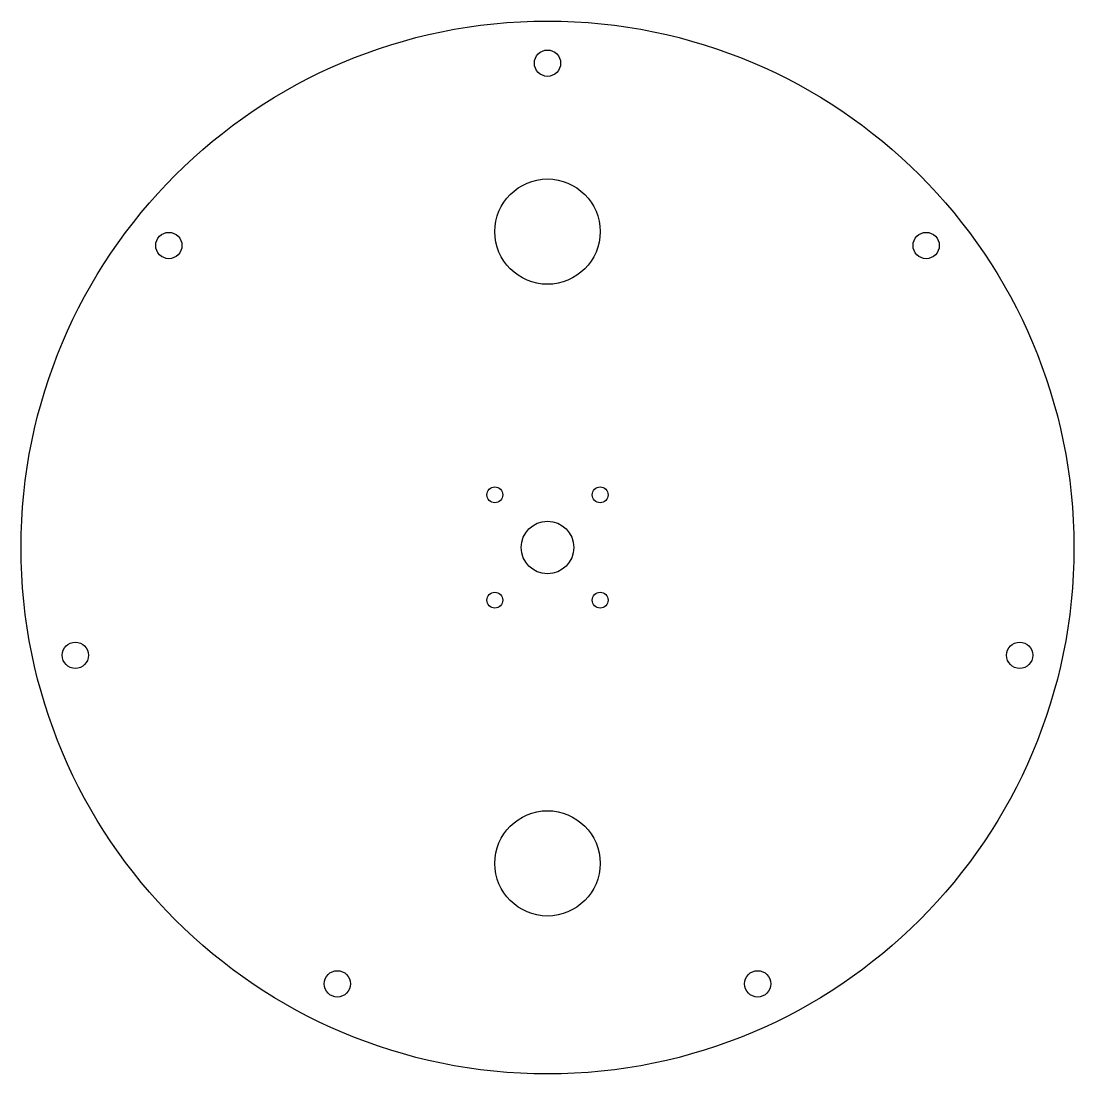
# Model space of a CAD drawing. Header units: millimetres. Extents: x -100 to 100, y -100 to 100.
import ezdxf

# ---------------------------------------------------------------- set-up
doc = ezdxf.new("R2010")
doc.units = ezdxf.units.MM
doc.layers.get('0').update_dxf_attribs({"linetype": 'CONTINUOUS'})

msp = doc.modelspace()

# ---------------------------------------------------------------- linework, layer by layer
for centre, radius in [((0, 0), 100), ((0, 92), 2.5), ((0, 60), 10), ((-71.93, 57.36), 2.5), ((71.93, 57.36), 2.5), ((-10, 10), 1.5), ((10, 10), 1.5), ((0, 0), 5), ((-10, -10), 1.5), ((10, -10), 1.5), ((-89.69, -20.47), 2.5), ((89.69, -20.47), 2.5), ((0, -60), 10), ((-39.92, -82.89), 2.5), ((39.92, -82.89), 2.5)]:
    msp.add_circle(centre, radius)

doc.saveas('drawing.dxf')
